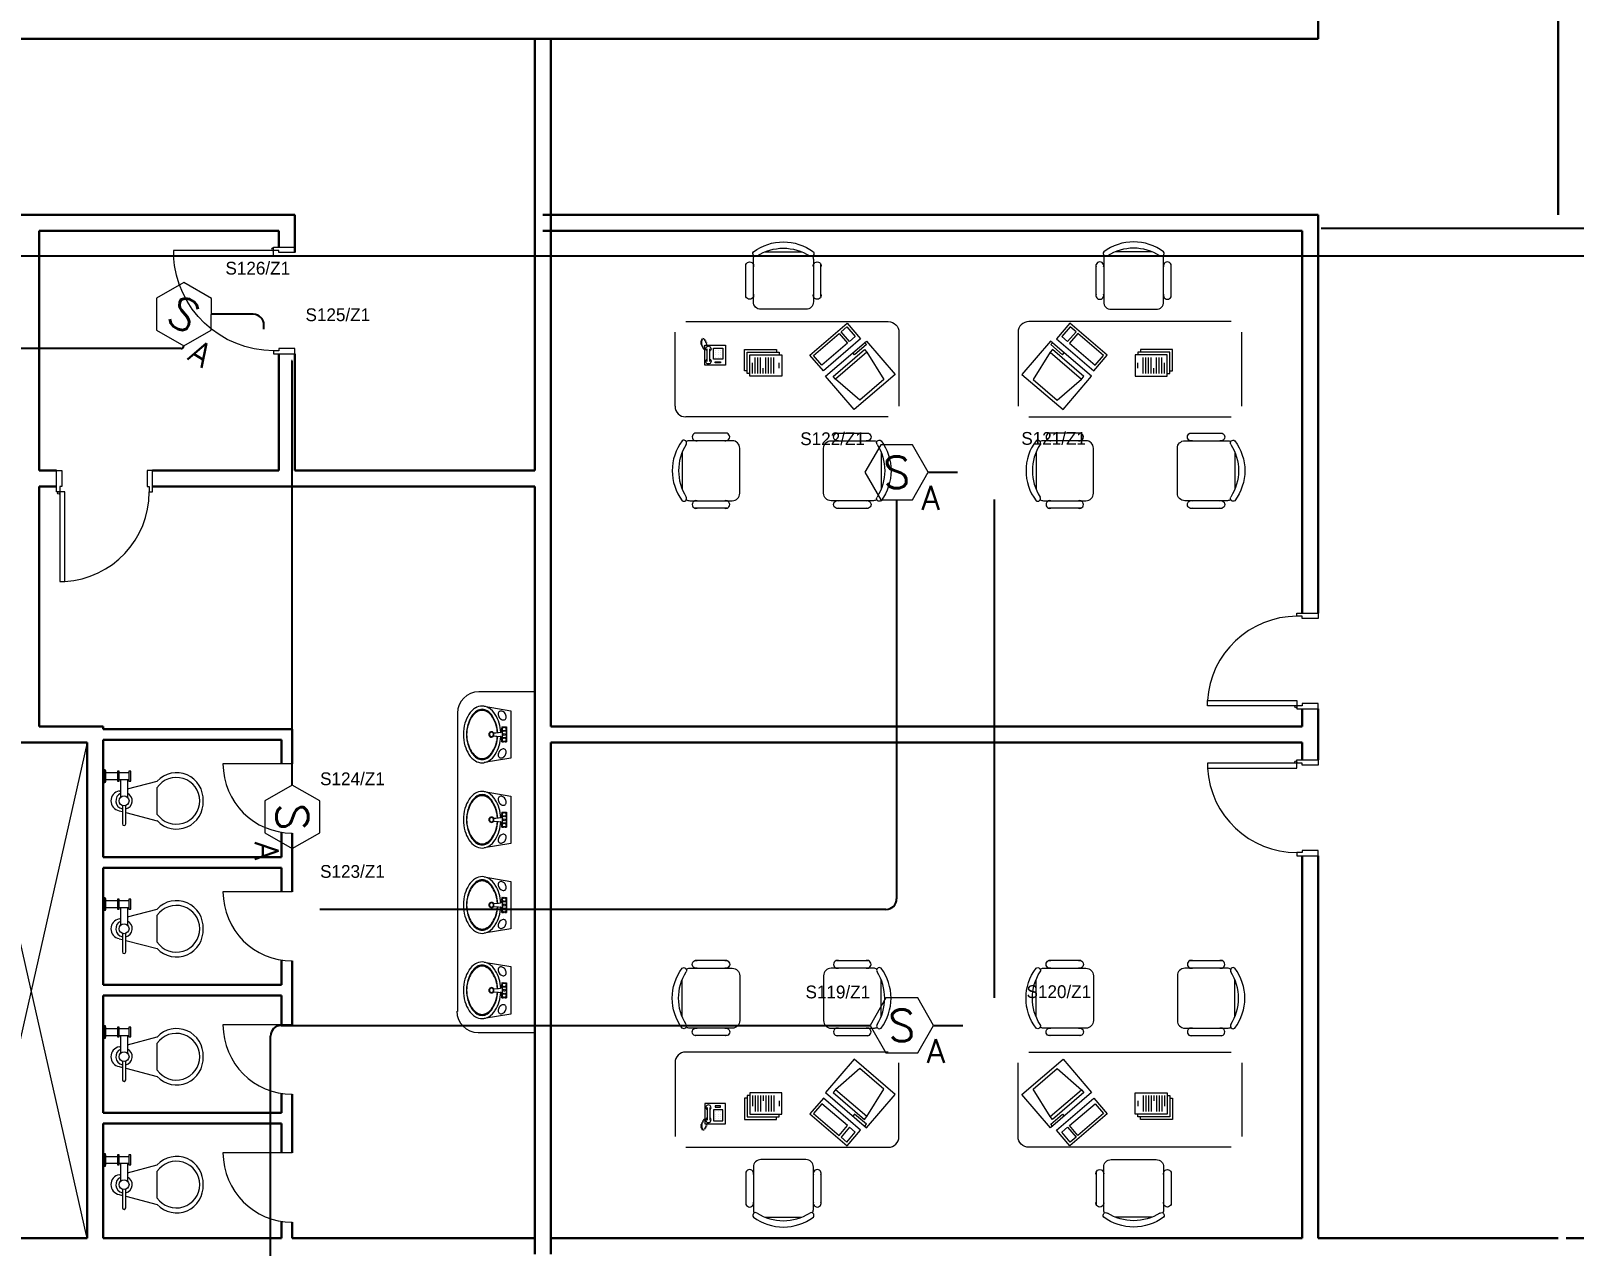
# Model space of a CAD drawing. Extents: x -59 to 582, y -1177 to 100.
# Drawn here: x 261.41 to 275.88, y -647.45 to -636.05 of the extents above; entities that cross this region are included whole.
import ezdxf
from ezdxf.enums import TextEntityAlignment as Align

# ---------------------------------------------------------------- set-up
doc = ezdxf.new("R2010")
doc.units = 0
doc.header["$LTSCALE"] = 0.15
doc.layers.get('0').update_dxf_attribs({"color": 252})
for name, color, linetype in [('0 ARCH', 252, 'Continuous'), ('0 sockets', 252, 'Continuous'), ('AUTOINCR', 7, 'Continuous'), ('bound', 252, 'Continuous'), ('FIRE_LOOP', 7, 'Continuous')]:
    doc.layers.add(name, color=color, linetype=linetype)
for name, color, linetype, lineweight in [('anal', 252, 'Continuous', 20), ('DOOR', 252, 'Continuous', 20), ('FIXT', 252, 'Continuous', 9), ('sofa', 252, 'Continuous', 9), ('T-FIRE-B', 4, 'Continuous', 0), ('T-TEXT', 2, 'Continuous', 0), ('wall', 252, 'Continuous', 30), ('WC', 252, 'Continuous', 9)]:
    doc.layers.add(name, color=color, linetype=linetype, lineweight=lineweight)
doc.styles.add('ROMAND', font='ROMAND.SHX')
doc.styles.add('ROMANS', font='ROMANS.shx', dxfattribs={"width": 0.8})

# ---------------------------------------------------------------- blocks, each defined once
blk = doc.blocks.new('WQ')
h = blk.add_hatch(color=6)
h.dxf.hatch_style = 1
h.paths.add_polyline_path([(-126.091, 5), (-126.091, -169.521), (126.091, -169.521), (126.091, 5)])
h.paths.add_polyline_path([(121.091, 0), (121.091, -164.521), (-121.091, -164.521), (-121.091, 0)], flags=16)
at = {"layer": '0 sockets', "color": 3, "style": 'ROMAND'}
blk.add_attdef('ACCESS_CONTROL', (-48.663, 7.622), '', height=7.973, dxfattribs=at)
blk = doc.blocks.new('D100')
at = {"layer": 'DOOR'}
for points in [[(0.03, 0.2), (0.03, 1.14), (0.078, 1.14), (0.078, 0.2)], [(0.03, 0.2), (0, 0.2), (0, 0), (0.05, 0), (0.05, 0.15), (0.03, 0.15)], [(0.97, 0.2), (1, 0.2), (1, 0), (0.95, 0), (0.95, 0.15), (0.97, 0.15)]]:
    blk.add_lwpolyline(points, close=True, dxfattribs=at)
blk.add_circle((0.02, 0.21), 0.01, dxfattribs=at)
blk.add_arc((0.029, 0.2), 0.941, 0.0029, 86.9663, dxfattribs=at)
blk = doc.blocks.new('RECTANG')
for p, q in [((1, 1), (0, 1)), ((0, 1), (0, 0)), ((1, 0), (1, 1)), ((0, 0), (1, 0))]:
    blk.add_line(p, q)
blk = doc.blocks.new('FNPHONE')
for p, q in [((-7.29, 6.54), (-7.29, 1.54)), ((-6.29, 6.54), (-6.29, 1.54)), ((-9.1, 0.22), (-9.7, 0.02)), ((-8.9, 0.62), (-9.5, 0.42)), ((-8.7, 1.02), (-9.3, 0.82)), ((-8.5, 1.42), (-9.1, 1.22)), ((-8.3, 1.82), (-8.9, 1.62)), ((-7.14, 0.56), (-7.5, -0.58)), ((-3.87, 4.85), (-3.87, 4.85)), ((-3.87, 3.91), (-3.87, 3.91)), ((-3.87, 2.97), (-3.87, 2.97)), ((-3.87, 2.03), (-3.87, 2.03)), ((-2.94, 4.85), (-2.94, 4.85)), ((-2.94, 3.91), (-2.94, 3.91)), ((-2.94, 2.97), (-2.94, 2.97)), ((-2.94, 2.03), (-2.94, 2.03)), ((-2, 4.85), (-2, 4.85)), ((-2, 3.91), (-2, 3.91)), ((-2, 2.97), (-2, 2.97)), ((-2, 2.03), (-2, 2.03)), ((-9.3, -0.18), (-9.9, -0.38)), ((-9.3, -0.58), (-9.9, -0.78)), ((-9.3, -0.98), (-9.9, -1.18)), ((-9.3, -1.38), (-9.9, -1.58)), ((-9.1, -1.78), (-9.7, -1.98)), ((-8.9, -2.18), (-9.5, -2.38)), ((-8.43, -2.46), (-9.03, -2.66)), ((-7.9, -1.98), (-8.5, -2.18)), ((-7.7, -1.58), (-8.3, -1.78)), ((-7.5, -1.18), (-8.1, -1.38)), ((-7.3, -0.78), (-7.9, -0.98))]:
    blk.add_line(p, q)
for centre, start, end in [((-6.79, 6.54), 298.49146, 241.50854), ((-6.79, 1.54), 118.49146, 61.50854)]:
    blk.add_arc(centre, 1.05, start, end)
for p, xscale, yscale, zscale in [((-8.21, 0), 8.20528234483245, 8.104073169521023, 8.20528234483245), ((-4.03, 6.72), 2.03125, 0.46875, 2.03125), ((-4.81, 1.25), 3.75, 4.375, 3.75)]:
    blk.add_blockref('RECTANG', p, dxfattribs=dict(xscale=xscale, yscale=yscale, zscale=zscale))
blk = doc.blocks.new('CHAIR7')
for p, q in [((5.12, 15.04), (17.88, 15.04)), ((0, 9), (0, -9)), ((20, 12), (3, 12)), ((23, -7.44), (23, 7.44)), ((3, -12), (20, -12)), ((5.12, -15), (17.88, -15))]:
    blk.add_line(p, q)
for centre, radius, start, end in [((5.56, 13.54), 1.56, 73.7398, 286.2602), ((17.44, 13.54), 1.56, 253.7398, 106.2602), ((3, 9), 3, 90, 180), ((20, 9), 3, 62.41556, 90), ((22.34, 11.12), 1.1, 53.30994, 212.02741), ((4.82, 0), 19.64, 327.57575, 32.42425), ((7, 0), 20, 323.1301, 36.8699), ((3, -9), 3, 180, 270), ((5.56, -13.5), 1.56, 73.7398, 286.2602), ((17.44, -13.5), 1.56, 253.7398, 106.2602), ((20, -9), 3, 270, 297.58444), ((22.34, -11.12), 1.1, 147.97259, 306.69006)]:
    blk.add_arc(centre, radius, start, end)
blk = doc.blocks.new('IBMAT', base_point=(61, 306))
for p, q in [((75, 307), (75, 306)), ((81, 307), (75, 307)), ((81, 306), (81, 307))]:
    blk.add_line(p, q)
at = {"xscale": 21, "yscale": 17, "zscale": 21}
blk.add_blockref('RECTANG', (61, 306), dxfattribs=at)
blk = doc.blocks.new('KEYBOARD', base_point=(60, 294))
for p, xscale, yscale, zscale in [((60, 294), 19, 8, 19), ((61, 295), 13, 5, 13), ((75, 295), 3, 5, 3)]:
    blk.add_blockref('RECTANG', p, dxfattribs=dict(xscale=xscale, yscale=yscale, zscale=zscale))
blk = doc.blocks.new('FNCOMP')
for p, q in [((-6.64, 16.23), (-8.5, 3.5)), ((6.08, 16.23), (-6.64, 16.23)), ((8, 3.5), (6.08, 16.23)), ((-8.5, 3.5), (-8.5, 2.04)), ((8, 3.5), (-8.5, 3.5)), ((-8.5, 2.04), (8, 2.04)), ((8, 2.04), (8, 3.5))]:
    blk.add_line(p, q)
at = {"xscale": 1.033846153846154, "yscale": 1.033846153846154, "zscale": 1.033846153846154}
for name, p in [('IBMAT', (-10.86, 0)), ('KEYBOARD', (-10.05, -10.5))]:
    blk.add_blockref(name, p, dxfattribs=at)
blk = doc.blocks.new('ARCH')
at = {"layer": 'anal'}
for p, q in [((84.525, 373), (84, 373)), ((83.8, 372.8), (83.8, 370)), ((83.994, 369.804), (84.525, 369.804))]:
    blk.add_line(p, q, dxfattribs=at)
for centre, start, end in [((84, 372.8), 90, 180), ((83.994, 370.004), 180, 270)]:
    blk.add_arc(centre, 0.2, start, end, dxfattribs=at)
at = {"layer": 'bound', "color": 2}
blk.add_lwpolyline([(91.902, 377.348), (94.426, 377.348), (94.426, 312.722), (-14.994, 312.722), (-14.994, 377.09), (94.639, 377.09)], dxfattribs=at)
at = {"layer": 'DOOR'}
for p, q in [((91.875, 372.839), (91.875, 372.889)), ((82.25, 372.325), (81.6, 372.325)), ((82.25, 371.125), (81.6, 371.125)), ((82.25, 369.875), (81.6, 369.875)), ((82.25, 368.675), (81.6, 368.675))]:
    blk.add_line(p, q, dxfattribs=at)
for points in [[(80.069, 374.875), (80.039, 374.875), (80.039, 375.075), (80.089, 375.075), (80.089, 374.925), (80.069, 374.925)], [(80.909, 374.875), (80.939, 374.875), (80.939, 375.075), (80.889, 375.075), (80.889, 374.925), (80.909, 374.925)], [(80.069, 374.875), (80.069, 374.035), (80.117, 374.035), (80.117, 374.875)], [(91.675, 373.709), (91.675, 373.739), (91.875, 373.739), (91.875, 373.689), (91.725, 373.689), (91.725, 373.709)], [(91.675, 372.869), (90.835, 372.869), (90.835, 372.917), (91.675, 372.917)], [(91.675, 372.331), (91.675, 372.361), (91.875, 372.361), (91.875, 372.311), (91.725, 372.311), (91.725, 372.331)], [(91.675, 372.331), (90.835, 372.331), (90.835, 372.283), (91.675, 372.283)], [(91.675, 371.491), (91.675, 371.461), (91.875, 371.461), (91.875, 371.511), (91.725, 371.511), (91.725, 371.491)]]:
    blk.add_lwpolyline(points, close=True, dxfattribs=at)
blk.add_lwpolyline([(91.875, 372.889), (91.725, 372.889), (91.725, 372.869), (91.675, 372.869), (91.675, 372.839), (91.875, 372.839)], dxfattribs=at)
for centre in [(80.059, 374.865), (91.665, 372.859), (91.665, 372.341)]:
    blk.add_circle(centre, 0.01, dxfattribs=at)
for centre, radius, start, end in [((80.064, 374.878), 0.845, 273.6111, 359.7782), ((91.678, 372.864), 0.845, 90.2218, 176.3889), ((82.25, 372.325), 0.65, 180, 270), ((91.678, 372.336), 0.845, 183.6111, 269.7782), ((82.25, 371.125), 0.65, 180, 270), ((82.25, 369.875), 0.65, 180, 270), ((82.25, 368.675), 0.65, 180, 270)]:
    blk.add_arc(centre, radius, start, end, dxfattribs=at)
at = {"layer": 'FIXT'}
for p, q in [((84.05, 372.864), (84.3, 372.822)), ((84.3, 372.822), (84.3, 372.377)), ((84.216, 372.67), (84.216, 372.639)), ((84.216, 372.67), (84.229, 372.67)), ((84.22, 372.669), (84.216, 372.67)), ((84.22, 372.669), (84.227, 372.669)), ((84.22, 372.669), (84.22, 372.663)), ((84.247, 372.67), (84.261, 372.67)), ((84.249, 372.669), (84.256, 372.669)), ((84.256, 372.669), (84.261, 372.67)), ((84.256, 372.669), (84.256, 372.663)), ((84.261, 372.67), (84.261, 372.53)), ((84.136, 372.614), (84.184, 372.618)), ((84.138, 372.613), (84.136, 372.614)), ((84.138, 372.587), (84.136, 372.586)), ((84.136, 372.586), (84.184, 372.582)), ((84.138, 372.613), (84.202, 372.62)), ((84.138, 372.587), (84.202, 372.58)), ((84.216, 372.53), (84.216, 372.561)), ((84.22, 372.531), (84.216, 372.53)), ((84.216, 372.53), (84.229, 372.53)), ((84.22, 372.637), (84.22, 372.563)), ((84.22, 372.531), (84.22, 372.537)), ((84.22, 372.531), (84.227, 372.531)), ((84.247, 372.53), (84.261, 372.53)), ((84.249, 372.531), (84.256, 372.531)), ((84.256, 372.637), (84.256, 372.563)), ((84.256, 372.531), (84.256, 372.537)), ((84.256, 372.531), (84.261, 372.53)), ((84.3, 372.377), (84.05, 372.336)), ((84.05, 372.064), (84.3, 372.022)), ((84.3, 372.022), (84.3, 371.577)), ((84.136, 371.814), (84.184, 371.818)), ((84.138, 371.813), (84.136, 371.814)), ((84.138, 371.787), (84.136, 371.786)), ((84.136, 371.786), (84.184, 371.782)), ((84.138, 371.813), (84.202, 371.82)), ((84.138, 371.787), (84.202, 371.78)), ((84.216, 371.87), (84.216, 371.839)), ((84.216, 371.87), (84.229, 371.87)), ((84.22, 371.869), (84.216, 371.87)), ((84.22, 371.869), (84.227, 371.869)), ((84.22, 371.869), (84.22, 371.863)), ((84.22, 371.837), (84.22, 371.763)), ((84.247, 371.87), (84.261, 371.87)), ((84.249, 371.869), (84.256, 371.869)), ((84.256, 371.869), (84.261, 371.87)), ((84.256, 371.869), (84.256, 371.863)), ((84.256, 371.837), (84.256, 371.763)), ((84.261, 371.87), (84.261, 371.73)), ((84.216, 371.73), (84.216, 371.761)), ((84.22, 371.731), (84.216, 371.73)), ((84.216, 371.73), (84.229, 371.73)), ((84.22, 371.731), (84.22, 371.737)), ((84.22, 371.731), (84.227, 371.731)), ((84.247, 371.73), (84.261, 371.73)), ((84.249, 371.731), (84.256, 371.731)), ((84.256, 371.731), (84.256, 371.737)), ((84.256, 371.731), (84.261, 371.73)), ((84.3, 371.577), (84.05, 371.536)), ((84.05, 371.264), (84.3, 371.222)), ((84.3, 371.222), (84.3, 370.777)), ((84.216, 371.07), (84.216, 371.039)), ((84.216, 371.07), (84.229, 371.07)), ((84.22, 371.069), (84.216, 371.07)), ((84.22, 371.069), (84.227, 371.069)), ((84.22, 371.069), (84.22, 371.063)), ((84.247, 371.07), (84.261, 371.07)), ((84.249, 371.069), (84.256, 371.069)), ((84.256, 371.069), (84.261, 371.07)), ((84.256, 371.069), (84.256, 371.063)), ((84.261, 371.07), (84.261, 370.93)), ((84.136, 371.014), (84.184, 371.018)), ((84.138, 371.013), (84.136, 371.014)), ((84.138, 370.987), (84.136, 370.986)), ((84.136, 370.986), (84.184, 370.982)), ((84.138, 371.013), (84.202, 371.02)), ((84.138, 370.987), (84.202, 370.98)), ((84.216, 370.93), (84.216, 370.961)), ((84.22, 370.931), (84.216, 370.93)), ((84.216, 370.93), (84.229, 370.93)), ((84.22, 371.037), (84.22, 370.963)), ((84.22, 370.931), (84.22, 370.937)), ((84.22, 370.931), (84.227, 370.931)), ((84.247, 370.93), (84.261, 370.93)), ((84.249, 370.931), (84.256, 370.931)), ((84.256, 371.037), (84.256, 370.963)), ((84.256, 370.931), (84.256, 370.937)), ((84.256, 370.931), (84.261, 370.93)), ((84.3, 370.777), (84.05, 370.736)), ((84.05, 370.464), (84.3, 370.422)), ((84.3, 370.422), (84.3, 369.977)), ((84.136, 370.214), (84.184, 370.218)), ((84.138, 370.213), (84.136, 370.214)), ((84.138, 370.187), (84.136, 370.186)), ((84.136, 370.186), (84.184, 370.182)), ((84.138, 370.213), (84.202, 370.22)), ((84.138, 370.187), (84.202, 370.18)), ((84.216, 370.27), (84.216, 370.239)), ((84.216, 370.27), (84.229, 370.27)), ((84.22, 370.269), (84.216, 370.27)), ((84.22, 370.269), (84.227, 370.269)), ((84.22, 370.269), (84.22, 370.263)), ((84.22, 370.237), (84.22, 370.163)), ((84.247, 370.27), (84.261, 370.27)), ((84.249, 370.269), (84.256, 370.269)), ((84.256, 370.269), (84.261, 370.27)), ((84.256, 370.269), (84.256, 370.263)), ((84.256, 370.237), (84.256, 370.163)), ((84.261, 370.27), (84.261, 370.13)), ((84.216, 370.13), (84.216, 370.161)), ((84.22, 370.131), (84.216, 370.13)), ((84.216, 370.13), (84.229, 370.13)), ((84.22, 370.131), (84.22, 370.137)), ((84.22, 370.131), (84.227, 370.131)), ((84.247, 370.13), (84.261, 370.13)), ((84.249, 370.131), (84.256, 370.131)), ((84.256, 370.131), (84.256, 370.137)), ((84.256, 370.131), (84.261, 370.13)), ((84.3, 369.977), (84.05, 369.936))]:
    blk.add_line(p, q, dxfattribs=at)
for centre, radius in [((84.238, 372.65), 0.022), ((84.238, 372.65), 0.0173), ((84.238, 372.55), 0.022), ((84.238, 372.55), 0.0173), ((84.238, 372.6), 0.0095), ((84.238, 371.85), 0.022), ((84.238, 371.85), 0.0173), ((84.238, 371.8), 0.0095), ((84.238, 371.75), 0.022), ((84.238, 371.75), 0.0173), ((84.238, 371.05), 0.022), ((84.238, 371.05), 0.0173), ((84.238, 370.95), 0.022), ((84.238, 370.95), 0.0173), ((84.238, 371), 0.0095), ((84.238, 370.25), 0.022), ((84.238, 370.25), 0.0173), ((84.238, 370.2), 0.0095), ((84.238, 370.15), 0.022), ((84.238, 370.15), 0.0173)]:
    blk.add_circle(centre, radius, dxfattribs=at)
for centre, radius, start, end in [((84.075, 372.677), 0.202, 122.0725, 146.5346), ((84.075, 372.677), 0.172, 122.0725, 146.5346), ((84.075, 372.667), 0.172, 122.0725, 146.5346), ((84.031, 372.747), 0.119, 90, 122.0725), ((84.031, 372.747), 0.0886, 90, 122.0725), ((84.031, 372.737), 0.0886, 90, 122.0725), ((84.031, 372.747), 0.119, 57.9275, 90), ((84.031, 372.747), 0.0886, 57.9275, 90), ((84.031, 372.737), 0.0886, 57.9275, 90), ((83.986, 372.677), 0.172, 33.4654, 57.9275), ((83.986, 372.667), 0.172, 33.4654, 57.9275), ((83.986, 372.677), 0.202, 33.4654, 57.9275), ((84.217, 372.791), 0.036, 154.0705, 178.3103), ((84.229, 372.791), 0.0477, 178.3103, 197.8482), ((84.206, 372.796), 0.0237, 125, 154.0705), ((84.206, 372.796), 0.0237, 95.9295, 125), ((84.208, 372.784), 0.036, 71.6897, 95.9295), ((84.204, 372.773), 0.0477, 52.1518, 71.6897), ((84.194, 372.761), 0.0632, 35, 52.1518), ((84.194, 372.761), 0.0632, 17.8482, 35), ((84.255, 372.6), 0.4, 164.6876, 180), ((84.145, 372.63), 0.285, 146.5346, 164.6876), ((84.255, 372.6), 0.37, 164.6876, 180), ((84.255, 372.59), 0.37, 164.6876, 178.4524), ((84.145, 372.63), 0.255, 146.5346, 164.6876), ((84.145, 372.62), 0.255, 146.5346, 164.6876), ((83.916, 372.63), 0.255, 15.3124, 33.4654), ((83.916, 372.62), 0.255, 15.3124, 33.4654), ((83.916, 372.63), 0.285, 15.3124, 33.4654), ((83.806, 372.6), 0.37, 2.6867, 15.3124), ((83.806, 372.59), 0.37, 4.229, 15.3124), ((84.244, 372.796), 0.0632, 197.8482, 215), ((84.244, 372.796), 0.0632, 215, 232.1518), ((83.806, 372.6), 0.4, 3.1171, 15.3124), ((84.234, 372.783), 0.0477, 232.1518, 251.6897), ((84.209, 372.65), 0.0115, 315.8561, 44.1439), ((84.231, 372.772), 0.036, 251.6897, 275.9295), ((84.238, 372.679), 0.0115, 225.8561, 314.1439), ((84.232, 372.76), 0.0237, 275.9295, 305), ((84.232, 372.76), 0.0237, 305, 334.0705), ((84.221, 372.765), 0.036, 334.0705, 358.3103), ((84.209, 372.766), 0.0477, 358.3103, 17.8482), ((84.267, 372.65), 0.0115, 135.8561, 224.1439), ((84.255, 372.6), 0.4, 180, 195.3124), ((84.255, 372.6), 0.37, 180, 195.3124), ((84.255, 372.61), 0.37, 181.5476, 195.3124), ((84.145, 372.58), 0.255, 195.3124, 213.4654), ((84.145, 372.57), 0.255, 195.3124, 213.4654), ((84.119, 372.6), 0.025, 31.8827, 328.1173), ((84.119, 372.6), 0.02, 90, 270), ((84.119, 372.6), 0.02, 31.4993, 90), ((84.119, 372.6), 0.02, 270, 328.5007), ((83.916, 372.58), 0.255, 326.5346, 344.6876), ((83.916, 372.57), 0.255, 326.5346, 344.6876), ((84.235, 372.6), 0.099, 171.872, 188.128), ((84.235, 372.6), 0.0978, 172.2121, 187.7879), ((83.806, 372.6), 0.37, 344.6876, 357.3133), ((83.806, 372.61), 0.37, 344.6876, 355.771), ((83.806, 372.6), 0.4, 344.6876, 356.8829), ((84.196, 372.639), 0.02, 285.0613, 0), ((84.196, 372.561), 0.02, 0, 74.9387), ((84.2, 372.64), 0.02, 275.9777, 353.3473), ((84.2, 372.56), 0.02, 6.6527, 84.0223), ((84.209, 372.55), 0.0115, 315.8561, 44.1439), ((84.238, 372.621), 0.0115, 45.8561, 134.1439), ((84.238, 372.579), 0.0115, 225.8561, 314.1439), ((84.238, 372.521), 0.0115, 45.8561, 134.1439), ((84.267, 372.55), 0.0115, 135.8561, 224.1439), ((84.145, 372.57), 0.285, 195.3124, 213.4654), ((84.075, 372.523), 0.202, 213.4654, 237.9275), ((84.075, 372.533), 0.172, 213.4654, 237.9275), ((84.075, 372.523), 0.172, 213.4654, 237.9275), ((84.031, 372.463), 0.0886, 237.9275, 270), ((84.031, 372.453), 0.0886, 237.9275, 270), ((84.031, 372.463), 0.0886, 270, 302.0725), ((84.031, 372.453), 0.0886, 270, 302.0725), ((83.986, 372.533), 0.172, 302.0725, 326.5346), ((83.986, 372.523), 0.172, 302.0725, 326.5346), ((83.986, 372.523), 0.202, 302.0725, 326.5346), ((83.916, 372.57), 0.285, 326.5346, 344.6876), ((84.229, 372.409), 0.0477, 162.1518, 181.6897), ((84.217, 372.409), 0.036, 181.6897, 205.9295), ((84.244, 372.404), 0.0632, 145, 162.1518), ((84.206, 372.404), 0.0237, 205.9295, 235), ((84.244, 372.404), 0.0632, 127.8482, 145), ((84.206, 372.404), 0.0237, 235, 264.0705), ((84.208, 372.416), 0.036, 264.0705, 288.3103), ((84.234, 372.417), 0.0477, 108.3103, 127.8482), ((84.231, 372.428), 0.036, 84.0705, 108.3103), ((84.204, 372.427), 0.0477, 288.3103, 307.8482), ((84.194, 372.439), 0.0632, 307.8482, 325), ((84.232, 372.44), 0.0237, 55, 84.0705), ((84.232, 372.44), 0.0237, 25.9295, 55), ((84.194, 372.439), 0.0632, 325, 342.1518), ((84.221, 372.435), 0.036, 1.6897, 25.9295), ((84.209, 372.434), 0.0477, 342.1518, 1.6897), ((84.031, 372.453), 0.119, 237.9275, 270), ((84.031, 372.453), 0.119, 270, 302.0725), ((84.145, 371.83), 0.285, 146.5346, 164.6876), ((84.145, 371.83), 0.255, 146.5346, 164.6876), ((84.145, 371.82), 0.255, 146.5346, 164.6876), ((84.075, 371.877), 0.202, 122.0725, 146.5346), ((84.075, 371.877), 0.172, 122.0725, 146.5346), ((84.075, 371.867), 0.172, 122.0725, 146.5346), ((84.031, 371.947), 0.119, 90, 122.0725), ((84.031, 371.947), 0.0886, 90, 122.0725), ((84.031, 371.937), 0.0886, 90, 122.0725), ((84.031, 371.947), 0.119, 57.9275, 90), ((84.031, 371.947), 0.0886, 57.9275, 90), ((84.031, 371.937), 0.0886, 57.9275, 90), ((83.986, 371.877), 0.172, 33.4654, 57.9275), ((83.986, 371.867), 0.172, 33.4654, 57.9275), ((83.986, 371.877), 0.202, 33.4654, 57.9275), ((83.916, 371.83), 0.255, 15.3124, 33.4654), ((83.916, 371.82), 0.255, 15.3124, 33.4654), ((83.916, 371.83), 0.285, 15.3124, 33.4654), ((84.217, 371.991), 0.036, 154.0705, 178.3103), ((84.229, 371.991), 0.0477, 178.3103, 197.8482), ((84.244, 371.996), 0.0632, 197.8482, 215), ((84.206, 371.996), 0.0237, 125, 154.0705), ((84.244, 371.996), 0.0632, 215, 232.1518), ((84.206, 371.996), 0.0237, 95.9295, 125), ((84.208, 371.984), 0.036, 71.6897, 95.9295), ((84.234, 371.983), 0.0477, 232.1518, 251.6897), ((84.204, 371.973), 0.0477, 52.1518, 71.6897), ((84.231, 371.972), 0.036, 251.6897, 275.9295), ((84.194, 371.961), 0.0632, 35, 52.1518), ((84.232, 371.96), 0.0237, 275.9295, 305), ((84.194, 371.961), 0.0632, 17.8482, 35), ((84.232, 371.96), 0.0237, 305, 334.0705), ((84.221, 371.965), 0.036, 334.0705, 358.3103), ((84.209, 371.966), 0.0477, 358.3103, 17.8482), ((84.255, 371.8), 0.4, 164.6876, 180), ((84.255, 371.8), 0.4, 180, 195.3124), ((84.255, 371.8), 0.37, 164.6876, 180), ((84.255, 371.79), 0.37, 164.6876, 178.4524), ((84.255, 371.8), 0.37, 180, 195.3124), ((84.255, 371.81), 0.37, 181.5476, 195.3124), ((84.119, 371.8), 0.025, 31.8827, 328.1173), ((84.119, 371.8), 0.02, 90, 270), ((84.119, 371.8), 0.02, 31.4993, 90), ((84.119, 371.8), 0.02, 270, 328.5007), ((84.235, 371.8), 0.099, 171.872, 188.128), ((84.235, 371.8), 0.0978, 172.2121, 187.7879), ((83.806, 371.8), 0.37, 2.6867, 15.3124), ((83.806, 371.79), 0.37, 4.229, 15.3124), ((83.806, 371.8), 0.37, 344.6876, 357.3133), ((83.806, 371.81), 0.37, 344.6876, 355.771), ((83.806, 371.8), 0.4, 3.1171, 15.3124), ((83.806, 371.8), 0.4, 344.6876, 356.8829), ((84.196, 371.839), 0.02, 285.0613, 0), ((84.196, 371.761), 0.02, 0, 74.9387), ((84.2, 371.84), 0.02, 275.9777, 353.3473), ((84.2, 371.76), 0.02, 6.6527, 84.0223), ((84.209, 371.85), 0.0115, 315.8561, 44.1439), ((84.238, 371.879), 0.0115, 225.8561, 314.1439), ((84.238, 371.821), 0.0115, 45.8561, 134.1439), ((84.267, 371.85), 0.0115, 135.8561, 224.1439), ((84.145, 371.77), 0.285, 195.3124, 213.4654), ((84.145, 371.78), 0.255, 195.3124, 213.4654), ((84.145, 371.77), 0.255, 195.3124, 213.4654), ((84.075, 371.733), 0.172, 213.4654, 237.9275), ((83.986, 371.733), 0.172, 302.0725, 326.5346), ((83.916, 371.78), 0.255, 326.5346, 344.6876), ((83.916, 371.77), 0.255, 326.5346, 344.6876), ((83.916, 371.77), 0.285, 326.5346, 344.6876), ((84.244, 371.604), 0.0632, 145, 162.1518), ((84.244, 371.604), 0.0632, 127.8482, 145), ((84.234, 371.617), 0.0477, 108.3103, 127.8482), ((84.209, 371.75), 0.0115, 315.8561, 44.1439), ((84.231, 371.628), 0.036, 84.0705, 108.3103), ((84.238, 371.779), 0.0115, 225.8561, 314.1439), ((84.238, 371.721), 0.0115, 45.8561, 134.1439), ((84.232, 371.64), 0.0237, 55, 84.0705), ((84.232, 371.64), 0.0237, 25.9295, 55), ((84.221, 371.635), 0.036, 1.6897, 25.9295), ((84.267, 371.75), 0.0115, 135.8561, 224.1439), ((84.209, 371.634), 0.0477, 342.1518, 1.6897), ((84.075, 371.723), 0.202, 213.4654, 237.9275), ((84.075, 371.723), 0.172, 213.4654, 237.9275), ((84.031, 371.653), 0.119, 237.9275, 270), ((84.031, 371.663), 0.0886, 237.9275, 270), ((84.031, 371.653), 0.0886, 237.9275, 270), ((84.031, 371.663), 0.0886, 270, 302.0725), ((84.031, 371.653), 0.0886, 270, 302.0725), ((84.031, 371.653), 0.119, 270, 302.0725), ((83.986, 371.723), 0.172, 302.0725, 326.5346), ((83.986, 371.723), 0.202, 302.0725, 326.5346), ((84.229, 371.609), 0.0477, 162.1518, 181.6897), ((84.217, 371.609), 0.036, 181.6897, 205.9295), ((84.206, 371.604), 0.0237, 205.9295, 235), ((84.206, 371.604), 0.0237, 235, 264.0705), ((84.208, 371.616), 0.036, 264.0705, 288.3103), ((84.204, 371.627), 0.0477, 288.3103, 307.8482), ((84.194, 371.639), 0.0632, 307.8482, 325), ((84.194, 371.639), 0.0632, 325, 342.1518), ((84.075, 371.077), 0.202, 122.0725, 146.5346), ((84.075, 371.077), 0.172, 122.0725, 146.5346), ((84.075, 371.067), 0.172, 122.0725, 146.5346), ((84.031, 371.147), 0.119, 90, 122.0725), ((84.031, 371.147), 0.0886, 90, 122.0725), ((84.031, 371.137), 0.0886, 90, 122.0725), ((84.031, 371.147), 0.119, 57.9275, 90), ((84.031, 371.147), 0.0886, 57.9275, 90), ((84.031, 371.137), 0.0886, 57.9275, 90), ((83.986, 371.077), 0.172, 33.4654, 57.9275), ((83.986, 371.067), 0.172, 33.4654, 57.9275), ((83.986, 371.077), 0.202, 33.4654, 57.9275), ((84.217, 371.191), 0.036, 154.0705, 178.3103), ((84.206, 371.196), 0.0237, 125, 154.0705), ((84.206, 371.196), 0.0237, 95.9295, 125), ((84.208, 371.184), 0.036, 71.6897, 95.9295), ((84.204, 371.173), 0.0477, 52.1518, 71.6897), ((84.194, 371.161), 0.0632, 35, 52.1518), ((84.255, 371), 0.4, 164.6876, 180), ((84.145, 371.03), 0.285, 146.5346, 164.6876), ((84.255, 371), 0.37, 164.6876, 180), ((84.255, 370.99), 0.37, 164.6876, 178.4524), ((84.145, 371.03), 0.255, 146.5346, 164.6876), ((84.145, 371.02), 0.255, 146.5346, 164.6876), ((83.916, 371.03), 0.255, 15.3124, 33.4654), ((83.916, 371.02), 0.255, 15.3124, 33.4654), ((83.916, 371.03), 0.285, 15.3124, 33.4654), ((83.806, 371), 0.37, 2.6867, 15.3124), ((83.806, 370.99), 0.37, 4.229, 15.3124), ((84.229, 371.191), 0.0477, 178.3103, 197.8482), ((84.244, 371.196), 0.0632, 197.8482, 215), ((84.244, 371.196), 0.0632, 215, 232.1518), ((83.806, 371), 0.4, 3.1171, 15.3124), ((84.234, 371.183), 0.0477, 232.1518, 251.6897), ((84.209, 371.05), 0.0115, 315.8561, 44.1439), ((84.231, 371.172), 0.036, 251.6897, 275.9295), ((84.238, 371.079), 0.0115, 225.8561, 314.1439), ((84.232, 371.16), 0.0237, 275.9295, 305), ((84.194, 371.161), 0.0632, 17.8482, 35), ((84.232, 371.16), 0.0237, 305, 334.0705), ((84.221, 371.165), 0.036, 334.0705, 358.3103), ((84.209, 371.166), 0.0477, 358.3103, 17.8482), ((84.267, 371.05), 0.0115, 135.8561, 224.1439), ((84.255, 371), 0.4, 180, 195.3124), ((84.255, 371), 0.37, 180, 195.3124), ((84.255, 371.01), 0.37, 181.5476, 195.3124), ((84.145, 370.98), 0.255, 195.3124, 213.4654), ((84.119, 371), 0.025, 31.8827, 328.1173), ((84.119, 371), 0.02, 90, 270), ((84.119, 371), 0.02, 31.4993, 90), ((84.119, 371), 0.02, 270, 328.5007), ((83.916, 370.98), 0.255, 326.5346, 344.6876), ((84.235, 371), 0.099, 171.872, 188.128), ((84.235, 371), 0.0978, 172.2121, 187.7879), ((83.806, 371), 0.37, 344.6876, 357.3133), ((83.806, 371.01), 0.37, 344.6876, 355.771), ((83.806, 371), 0.4, 344.6876, 356.8829), ((84.196, 371.039), 0.02, 285.0613, 0), ((84.196, 370.961), 0.02, 0, 74.9387), ((84.2, 371.04), 0.02, 275.9777, 353.3473), ((84.2, 370.96), 0.02, 6.6527, 84.0223), ((84.209, 370.95), 0.0115, 315.8561, 44.1439), ((84.238, 371.021), 0.0115, 45.8561, 134.1439), ((84.238, 370.979), 0.0115, 225.8561, 314.1439), ((84.238, 370.921), 0.0115, 45.8561, 134.1439), ((84.267, 370.95), 0.0115, 135.8561, 224.1439), ((84.145, 370.97), 0.285, 195.3124, 213.4654), ((84.145, 370.97), 0.255, 195.3124, 213.4654), ((84.075, 370.923), 0.202, 213.4654, 237.9275), ((84.075, 370.933), 0.172, 213.4654, 237.9275), ((84.075, 370.923), 0.172, 213.4654, 237.9275), ((84.031, 370.863), 0.0886, 237.9275, 270), ((84.031, 370.853), 0.0886, 237.9275, 270), ((84.031, 370.863), 0.0886, 270, 302.0725), ((84.031, 370.853), 0.0886, 270, 302.0725), ((83.986, 370.933), 0.172, 302.0725, 326.5346), ((83.986, 370.923), 0.172, 302.0725, 326.5346), ((83.986, 370.923), 0.202, 302.0725, 326.5346), ((83.916, 370.97), 0.255, 326.5346, 344.6876), ((83.916, 370.97), 0.285, 326.5346, 344.6876), ((84.229, 370.809), 0.0477, 162.1518, 181.6897), ((84.217, 370.809), 0.036, 181.6897, 205.9295), ((84.244, 370.804), 0.0632, 145, 162.1518), ((84.206, 370.804), 0.0237, 205.9295, 235), ((84.244, 370.804), 0.0632, 127.8482, 145), ((84.206, 370.804), 0.0237, 235, 264.0705), ((84.208, 370.816), 0.036, 264.0705, 288.3103), ((84.234, 370.817), 0.0477, 108.3103, 127.8482), ((84.231, 370.828), 0.036, 84.0705, 108.3103), ((84.204, 370.827), 0.0477, 288.3103, 307.8482), ((84.194, 370.839), 0.0632, 307.8482, 325), ((84.232, 370.84), 0.0237, 55, 84.0705), ((84.232, 370.84), 0.0237, 25.9295, 55), ((84.194, 370.839), 0.0632, 325, 342.1518), ((84.221, 370.835), 0.036, 1.6897, 25.9295), ((84.209, 370.834), 0.0477, 342.1518, 1.6897), ((84.031, 370.853), 0.119, 237.9275, 270), ((84.031, 370.853), 0.119, 270, 302.0725), ((84.145, 370.23), 0.285, 146.5346, 164.6876), ((84.145, 370.23), 0.255, 146.5346, 164.6876), ((84.145, 370.22), 0.255, 146.5346, 164.6876), ((84.075, 370.277), 0.202, 122.0725, 146.5346), ((84.075, 370.277), 0.172, 122.0725, 146.5346), ((84.075, 370.267), 0.172, 122.0725, 146.5346), ((84.031, 370.347), 0.119, 90, 122.0725), ((84.031, 370.347), 0.0886, 90, 122.0725), ((84.031, 370.337), 0.0886, 90, 122.0725), ((84.031, 370.347), 0.119, 57.9275, 90), ((84.031, 370.347), 0.0886, 57.9275, 90), ((84.031, 370.337), 0.0886, 57.9275, 90), ((83.986, 370.277), 0.172, 33.4654, 57.9275), ((83.986, 370.267), 0.172, 33.4654, 57.9275), ((83.986, 370.277), 0.202, 33.4654, 57.9275), ((83.916, 370.23), 0.255, 15.3124, 33.4654), ((83.916, 370.22), 0.255, 15.3124, 33.4654), ((83.916, 370.23), 0.285, 15.3124, 33.4654), ((84.217, 370.391), 0.036, 154.0705, 178.3103), ((84.229, 370.391), 0.0477, 178.3103, 197.8482), ((84.244, 370.396), 0.0632, 197.8482, 215), ((84.206, 370.396), 0.0237, 125, 154.0705), ((84.244, 370.396), 0.0632, 215, 232.1518), ((84.206, 370.396), 0.0237, 95.9295, 125), ((84.208, 370.384), 0.036, 71.6897, 95.9295), ((84.234, 370.383), 0.0477, 232.1518, 251.6897), ((84.204, 370.373), 0.0477, 52.1518, 71.6897), ((84.231, 370.372), 0.036, 251.6897, 275.9295), ((84.194, 370.361), 0.0632, 35, 52.1518), ((84.232, 370.36), 0.0237, 275.9295, 305), ((84.194, 370.361), 0.0632, 17.8482, 35), ((84.232, 370.36), 0.0237, 305, 334.0705), ((84.221, 370.365), 0.036, 334.0705, 358.3103), ((84.209, 370.366), 0.0477, 358.3103, 17.8482), ((84.255, 370.2), 0.4, 164.6876, 180), ((84.255, 370.2), 0.4, 180, 195.3124), ((84.255, 370.2), 0.37, 164.6876, 180), ((84.255, 370.19), 0.37, 164.6876, 178.4524), ((84.255, 370.2), 0.37, 180, 195.3124), ((84.255, 370.21), 0.37, 181.5476, 195.3124), ((84.119, 370.2), 0.025, 31.8827, 328.1173), ((84.119, 370.2), 0.02, 90, 270), ((84.119, 370.2), 0.02, 31.4993, 90), ((84.119, 370.2), 0.02, 270, 328.5007), ((84.235, 370.2), 0.099, 171.872, 188.128), ((84.235, 370.2), 0.0978, 172.2121, 187.7879), ((83.806, 370.2), 0.37, 2.6867, 15.3124), ((83.806, 370.19), 0.37, 4.229, 15.3124), ((83.806, 370.2), 0.4, 3.1171, 15.3124), ((84.196, 370.239), 0.02, 285.0613, 0), ((84.2, 370.24), 0.02, 275.9777, 353.3473), ((84.209, 370.25), 0.0115, 315.8561, 44.1439), ((84.238, 370.279), 0.0115, 225.8561, 314.1439), ((84.238, 370.221), 0.0115, 45.8561, 134.1439), ((84.267, 370.25), 0.0115, 135.8561, 224.1439), ((84.145, 370.17), 0.285, 195.3124, 213.4654), ((84.145, 370.18), 0.255, 195.3124, 213.4654), ((84.145, 370.17), 0.255, 195.3124, 213.4654), ((83.916, 370.18), 0.255, 326.5346, 344.6876), ((83.916, 370.17), 0.255, 326.5346, 344.6876), ((83.916, 370.17), 0.285, 326.5346, 344.6876), ((83.806, 370.2), 0.37, 344.6876, 357.3133), ((83.806, 370.21), 0.37, 344.6876, 355.771), ((84.244, 370.004), 0.0632, 145, 162.1518), ((83.806, 370.2), 0.4, 344.6876, 356.8829), ((84.244, 370.004), 0.0632, 127.8482, 145), ((84.196, 370.161), 0.02, 0, 74.9387), ((84.2, 370.16), 0.02, 6.6527, 84.0223), ((84.234, 370.017), 0.0477, 108.3103, 127.8482), ((84.209, 370.15), 0.0115, 315.8561, 44.1439), ((84.231, 370.028), 0.036, 84.0705, 108.3103), ((84.238, 370.179), 0.0115, 225.8561, 314.1439), ((84.238, 370.121), 0.0115, 45.8561, 134.1439), ((84.232, 370.04), 0.0237, 55, 84.0705), ((84.232, 370.04), 0.0237, 25.9295, 55), ((84.221, 370.035), 0.036, 1.6897, 25.9295), ((84.267, 370.15), 0.0115, 135.8561, 224.1439), ((84.075, 370.123), 0.202, 213.4654, 237.9275), ((84.075, 370.133), 0.172, 213.4654, 237.9275), ((84.075, 370.123), 0.172, 213.4654, 237.9275), ((84.031, 370.053), 0.119, 237.9275, 270), ((84.031, 370.063), 0.0886, 237.9275, 270), ((84.031, 370.053), 0.0886, 237.9275, 270), ((84.031, 370.063), 0.0886, 270, 302.0725), ((84.031, 370.053), 0.0886, 270, 302.0725), ((84.031, 370.053), 0.119, 270, 302.0725), ((83.986, 370.133), 0.172, 302.0725, 326.5346), ((83.986, 370.123), 0.172, 302.0725, 326.5346), ((83.986, 370.123), 0.202, 302.0725, 326.5346), ((84.229, 370.009), 0.0477, 162.1518, 181.6897), ((84.217, 370.009), 0.036, 181.6897, 205.9295), ((84.206, 370.004), 0.0237, 205.9295, 235), ((84.206, 370.004), 0.0237, 235, 264.0705), ((84.208, 370.016), 0.036, 264.0705, 288.3103), ((84.204, 370.027), 0.0477, 288.3103, 307.8482), ((84.194, 370.039), 0.0632, 307.8482, 325), ((84.194, 370.039), 0.0632, 325, 342.1518), ((84.209, 370.034), 0.0477, 342.1518, 1.6897)]:
    blk.add_arc(centre, radius, start, end, dxfattribs=at)
at = {"layer": 'sofa'}
for p, q in [((85.841, 375.679), (85.841, 376.373)), ((91.159, 375.679), (91.159, 376.373)), ((87.841, 375.579), (85.941, 375.579)), ((89.159, 375.579), (91.059, 375.579)), ((80.319, 367.9), (79.275, 372.525)), ((80.325, 372.525), (79.281, 367.9)), ((87.841, 369.621), (85.941, 369.621)), ((89.159, 369.621), (91.059, 369.621)), ((85.841, 369.521), (85.841, 368.827)), ((91.159, 369.521), (91.159, 368.827))]:
    blk.add_line(p, q, dxfattribs=at)
for points in [[(85.941, 376.473), (87.841, 376.473, -0.414214), (87.941, 376.373), (87.941, 375.679)], [(91.059, 376.473), (89.159, 376.473, 0.414214), (89.059, 376.373), (89.059, 375.679)], [(85.941, 368.727), (87.841, 368.727, 0.414214), (87.941, 368.827), (87.941, 369.521)], [(91.059, 368.727), (89.159, 368.727, -0.414214), (89.059, 368.827), (89.059, 369.521)]]:
    blk.add_lwpolyline(points, format="xyb", dxfattribs=at)
for points in [[(86.517, 376.011), (86.492, 376.011), (86.492, 376.211), (86.792, 376.211), (86.792, 376.186)], [(86.542, 375.986), (86.517, 375.986), (86.517, 376.186), (86.817, 376.186), (86.817, 376.161)], [(86.842, 375.961), (86.542, 375.961), (86.542, 376.161), (86.842, 376.161), (86.842, 375.961)], [(86.592, 375.986), (86.592, 376.136)], [(86.617, 375.986), (86.617, 376.136)], [(86.642, 375.986), (86.642, 376.136)], [(86.692, 375.986), (86.692, 376.136)], [(86.717, 375.986), (86.717, 376.136)], [(86.742, 375.986), (86.742, 376.136)], [(86.767, 375.986), (86.767, 376.136)], [(90.158, 375.961), (90.458, 375.961), (90.458, 376.161), (90.158, 376.161), (90.158, 375.961)], [(90.458, 375.986), (90.483, 375.986), (90.483, 376.186), (90.183, 376.186), (90.183, 376.161)], [(90.483, 376.011), (90.508, 376.011), (90.508, 376.211), (90.208, 376.211), (90.208, 376.186)], [(90.233, 375.986), (90.233, 376.136)], [(90.258, 375.986), (90.258, 376.136)], [(90.283, 375.986), (90.283, 376.136)], [(90.308, 375.986), (90.308, 376.136)], [(90.358, 375.986), (90.358, 376.136)], [(90.383, 375.986), (90.383, 376.136)], [(90.408, 375.986), (90.408, 376.136)], [(86.567, 375.986), (86.567, 376.086)], [(86.667, 375.986), (86.667, 376.036)], [(86.817, 376.036), (86.817, 376.086)], [(90.183, 376.036), (90.183, 376.086)], [(90.333, 375.986), (90.333, 376.036)], [(90.433, 375.986), (90.433, 376.086)], [(86.517, 369.189), (86.492, 369.189), (86.492, 368.989), (86.792, 368.989), (86.792, 369.014)], [(86.542, 369.214), (86.517, 369.214), (86.517, 369.014), (86.817, 369.014), (86.817, 369.039)], [(86.842, 369.239), (86.542, 369.239), (86.542, 369.039), (86.842, 369.039), (86.842, 369.239)], [(86.567, 369.214), (86.567, 369.114)], [(86.592, 369.214), (86.592, 369.064)], [(86.617, 369.214), (86.617, 369.064)], [(86.642, 369.214), (86.642, 369.064)], [(86.667, 369.214), (86.667, 369.164)], [(86.692, 369.214), (86.692, 369.064)], [(86.717, 369.214), (86.717, 369.064)], [(86.742, 369.214), (86.742, 369.064)], [(86.767, 369.214), (86.767, 369.064)], [(90.158, 369.239), (90.458, 369.239), (90.458, 369.039), (90.158, 369.039), (90.158, 369.239)], [(90.458, 369.214), (90.483, 369.214), (90.483, 369.014), (90.183, 369.014), (90.183, 369.039)], [(90.483, 369.189), (90.508, 369.189), (90.508, 368.989), (90.208, 368.989), (90.208, 369.014)], [(90.233, 369.214), (90.233, 369.064)], [(90.258, 369.214), (90.258, 369.064)], [(90.283, 369.214), (90.283, 369.064)], [(90.308, 369.214), (90.308, 369.064)], [(90.333, 369.214), (90.333, 369.164)], [(90.358, 369.214), (90.358, 369.064)], [(90.383, 369.214), (90.383, 369.064)], [(90.408, 369.214), (90.408, 369.064)], [(90.433, 369.214), (90.433, 369.114)], [(86.817, 369.164), (86.817, 369.114)], [(90.183, 369.164), (90.183, 369.114)]]:
    blk.add_lwpolyline(points, dxfattribs=at)
for centre, start, end in [((85.941, 375.679), 180, 270), ((85.941, 369.521), 90, 180)]:
    blk.add_arc(centre, 0.1, start, end, dxfattribs=at)
at = {"layer": 'wall'}
for p, q in [((94.125, 386.85), (94.125, 377.475)), ((91.875, 379.726), (91.875, 379.125)), ((74.925, 379.125), (91.875, 379.125)), ((84.525, 375.075), (84.525, 379.125)), ((84.675, 372.675), (84.675, 379.125)), ((82.275, 377.475), (77.325, 377.475)), ((82.275, 377.475), (82.275, 377.12)), ((84.6, 377.475), (91.875, 377.475)), ((91.875, 377.475), (91.875, 373.739)), ((79.875, 377.325), (79.875, 375.075)), ((82.125, 377.325), (79.875, 377.325)), ((82.125, 377.325), (82.125, 377.17)), ((84.6, 377.325), (91.725, 377.325)), ((91.725, 377.325), (91.725, 373.739)), ((84.525, 377.25), (84.525, 375.075)), ((84.675, 377.25), (84.675, 372.675)), ((82.125, 376.17), (82.125, 375.075)), ((82.275, 376.17), (82.275, 375.075)), ((79.875, 375.075), (80.039, 375.075)), ((80.939, 375.075), (82.125, 375.075)), ((82.275, 375.075), (84.525, 375.075)), ((79.875, 372.675), (79.875, 374.925)), ((79.875, 374.925), (80.039, 374.925)), ((80.939, 374.925), (84.525, 374.925)), ((84.525, 374.925), (84.525, 367.875)), ((84.525, 367.725), (84.525, 374.925)), ((91.725, 372.839), (91.725, 372.675)), ((91.875, 372.839), (91.875, 372.361)), ((79.875, 372.675), (80.475, 372.675)), ((80.475, 372.675), (80.475, 372.65)), ((80.475, 372.65), (82.25, 372.65)), ((82.25, 372.65), (82.25, 372.325)), ((84.675, 372.675), (91.725, 372.675)), ((79.8, 372.525), (79.275, 372.525)), ((79.8, 372.525), (80.325, 372.525)), ((80.325, 372.525), (80.325, 367.875)), ((80.475, 372.55), (80.475, 371.45)), ((80.475, 372.55), (82.15, 372.55)), ((82.15, 372.55), (82.15, 372.325)), ((84.675, 367.875), (84.675, 372.525)), ((84.675, 372.525), (91.725, 372.525)), ((84.675, 372.525), (84.675, 367.725)), ((91.725, 372.525), (91.725, 372.361)), ((82.15, 371.683), (82.15, 371.45)), ((82.25, 371.675), (82.25, 371.125)), ((80.475, 371.45), (82.15, 371.45)), ((80.475, 371.35), (80.475, 370.25)), ((80.475, 371.35), (82.15, 371.35)), ((82.15, 371.35), (82.15, 371.125)), ((91.725, 371.461), (91.725, 367.875)), ((91.875, 371.461), (91.875, 367.875)), ((82.15, 370.483), (82.15, 370.25)), ((82.25, 370.475), (82.25, 369.875)), ((80.475, 370.25), (82.15, 370.25)), ((80.475, 370.15), (82.15, 370.15)), ((80.475, 370.15), (80.475, 369.05)), ((82.15, 370.15), (82.15, 369.875)), ((82.15, 369.233), (82.15, 369.05)), ((82.25, 369.225), (82.25, 368.675)), ((80.475, 369.05), (82.15, 369.05)), ((80.475, 368.95), (80.475, 367.875)), ((80.475, 368.95), (82.15, 368.95)), ((82.15, 368.95), (82.15, 368.675)), ((82.15, 368.033), (82.15, 367.875)), ((82.25, 368.025), (82.25, 367.875)), ((80.325, 367.875), (79.275, 367.875)), ((79.275, 367.875), (80.325, 367.875)), ((82.15, 367.875), (80.475, 367.875)), ((80.475, 367.875), (82.15, 367.875)), ((84.525, 367.875), (82.25, 367.875)), ((82.25, 367.875), (84.525, 367.875)), ((91.725, 367.875), (84.675, 367.875)), ((84.675, 367.875), (89.325, 367.875)), ((89.475, 367.875), (91.725, 367.875)), ((91.875, 367.875), (94.125, 367.875)), ((94.2, 367.875), (103.875, 367.875))]:
    blk.add_line(p, q, dxfattribs=at)
at = {"layer": 'WC'}
for p, q in [((80.487, 372.147), (80.487, 372.27)), ((80.502, 372.162), (80.502, 372.255)), ((80.61, 372.239), (80.502, 372.239)), ((80.61, 372.255), (80.61, 372.162)), ((80.626, 372.255), (80.61, 372.255)), ((80.626, 372.162), (80.626, 372.255)), ((80.718, 372.239), (80.626, 372.239)), ((80.718, 372.255), (80.718, 372.162)), ((80.734, 372.255), (80.718, 372.255)), ((80.734, 372.162), (80.734, 372.255)), ((80.502, 372.177), (80.61, 372.177)), ((80.61, 372.162), (80.626, 372.162)), ((80.626, 372.177), (80.718, 372.177)), ((80.626, 372.069), (80.642, 372.073)), ((80.641, 372.011), (80.641, 372.177)), ((80.703, 372.177), (80.703, 372.011)), ((80.703, 372.089), (80.981, 372.162)), ((80.718, 372.162), (80.734, 372.162)), ((80.981, 371.853), (80.981, 372.1)), ((80.657, 371.933), (80.657, 371.76)), ((80.688, 371.76), (80.688, 371.933)), ((80.626, 371.884), (80.657, 371.876)), ((80.688, 371.868), (80.981, 371.791)), ((80.487, 370.947), (80.487, 371.07)), ((80.502, 370.962), (80.502, 371.055)), ((80.61, 371.055), (80.61, 370.962)), ((80.626, 371.055), (80.61, 371.055)), ((80.626, 370.962), (80.626, 371.055)), ((80.718, 371.055), (80.718, 370.962)), ((80.734, 371.055), (80.718, 371.055)), ((80.734, 370.962), (80.734, 371.055)), ((80.61, 371.039), (80.502, 371.039)), ((80.502, 370.977), (80.61, 370.977)), ((80.61, 370.962), (80.626, 370.962)), ((80.718, 371.039), (80.626, 371.039)), ((80.626, 370.977), (80.718, 370.977)), ((80.641, 370.811), (80.641, 370.977)), ((80.703, 370.977), (80.703, 370.811)), ((80.703, 370.889), (80.981, 370.962)), ((80.718, 370.962), (80.734, 370.962)), ((80.626, 370.869), (80.642, 370.873)), ((80.981, 370.653), (80.981, 370.9)), ((80.626, 370.684), (80.657, 370.676)), ((80.657, 370.733), (80.657, 370.56)), ((80.688, 370.56), (80.688, 370.733)), ((80.688, 370.668), (80.981, 370.591)), ((80.487, 369.747), (80.487, 369.87)), ((80.502, 369.762), (80.502, 369.855)), ((80.61, 369.839), (80.502, 369.839)), ((80.502, 369.777), (80.61, 369.777)), ((80.61, 369.855), (80.61, 369.762)), ((80.626, 369.855), (80.61, 369.855)), ((80.61, 369.762), (80.626, 369.762)), ((80.626, 369.762), (80.626, 369.855)), ((80.718, 369.839), (80.626, 369.839)), ((80.626, 369.777), (80.718, 369.777)), ((80.641, 369.611), (80.641, 369.777)), ((80.703, 369.777), (80.703, 369.611)), ((80.703, 369.689), (80.981, 369.762)), ((80.718, 369.855), (80.718, 369.762)), ((80.734, 369.855), (80.718, 369.855)), ((80.718, 369.762), (80.734, 369.762)), ((80.734, 369.762), (80.734, 369.855)), ((80.626, 369.669), (80.642, 369.673)), ((80.981, 369.453), (80.981, 369.7)), ((80.626, 369.484), (80.657, 369.476)), ((80.657, 369.533), (80.657, 369.36)), ((80.688, 369.36), (80.688, 369.533)), ((80.688, 369.468), (80.981, 369.391)), ((80.487, 368.547), (80.487, 368.67)), ((80.502, 368.562), (80.502, 368.655)), ((80.61, 368.639), (80.502, 368.639)), ((80.61, 368.655), (80.61, 368.562)), ((80.626, 368.655), (80.61, 368.655)), ((80.626, 368.562), (80.626, 368.655)), ((80.718, 368.639), (80.626, 368.639)), ((80.718, 368.655), (80.718, 368.562)), ((80.734, 368.655), (80.718, 368.655)), ((80.734, 368.562), (80.734, 368.655)), ((80.502, 368.577), (80.61, 368.577)), ((80.61, 368.562), (80.626, 368.562)), ((80.626, 368.577), (80.718, 368.577)), ((80.626, 368.469), (80.642, 368.473)), ((80.641, 368.411), (80.641, 368.577)), ((80.703, 368.577), (80.703, 368.411)), ((80.703, 368.489), (80.981, 368.562)), ((80.718, 368.562), (80.734, 368.562)), ((80.981, 368.253), (80.981, 368.5)), ((80.657, 368.333), (80.657, 368.16)), ((80.688, 368.16), (80.688, 368.333)), ((80.626, 368.284), (80.657, 368.276)), ((80.688, 368.268), (80.981, 368.191))]:
    blk.add_line(p, q, dxfattribs=at)
for centre in [(80.672, 371.977), (80.672, 370.777), (80.672, 369.577), (80.672, 368.377)]:
    blk.add_circle(centre, 0.0463, dxfattribs=at)
for centre, radius, start, end in [((80.486, 372.254), 0.0161, 2.4084, 87.5916), ((81.164, 371.991), 0.25, 356.62, 136.9828), ((80.486, 372.163), 0.0161, 272.4084, 357.5916), ((80.643, 371.977), 0.0942, 100.3889, 259.6111), ((81.162, 371.976), 0.22, 0.3, 145.4946), ((80.672, 371.977), 0.0772, 112.8505, 258.577), ((80.672, 371.977), 0.0772, 281.8763, 66.5863), ((81.162, 371.978), 0.22, 214.5054, 359.7), ((81.164, 371.962), 0.25, 223.0172, 3.38), ((80.672, 371.76), 0.0154, 180, 0), ((80.486, 371.054), 0.0161, 2.4084, 87.5916), ((80.486, 370.963), 0.0161, 272.4084, 357.5916), ((81.164, 370.791), 0.25, 356.62, 136.9828), ((81.162, 370.776), 0.22, 0.3, 145.4946), ((80.643, 370.777), 0.0942, 100.3889, 259.6111), ((80.672, 370.777), 0.0772, 112.8505, 258.577), ((80.672, 370.777), 0.0772, 281.8763, 66.5863), ((81.162, 370.778), 0.22, 214.5054, 359.7), ((81.164, 370.762), 0.25, 223.0172, 3.38), ((80.672, 370.56), 0.0154, 180, 0), ((80.486, 369.854), 0.0161, 2.4084, 87.5916), ((80.486, 369.763), 0.0161, 272.4084, 357.5916), ((81.164, 369.591), 0.25, 356.62, 136.9828), ((81.162, 369.576), 0.22, 0.3, 145.4946), ((80.643, 369.577), 0.0942, 100.3889, 259.6111), ((80.672, 369.577), 0.0772, 112.8505, 258.577), ((80.672, 369.577), 0.0772, 281.8763, 66.5863), ((81.162, 369.578), 0.22, 214.5054, 359.7), ((81.164, 369.562), 0.25, 223.0172, 3.38), ((80.672, 369.36), 0.0154, 180, 0), ((80.486, 368.654), 0.0161, 2.4084, 87.5916), ((81.164, 368.391), 0.25, 356.62, 136.9828), ((81.162, 368.376), 0.22, 0.3, 145.4946), ((80.486, 368.563), 0.0161, 272.4084, 357.5916), ((80.643, 368.377), 0.0942, 100.3889, 259.6111), ((80.672, 368.377), 0.0772, 112.8505, 258.577), ((80.672, 368.377), 0.0772, 281.8763, 66.5863), ((81.162, 368.378), 0.22, 214.5054, 359.7), ((81.164, 368.362), 0.25, 223.0172, 3.38), ((80.672, 368.16), 0.0154, 180, 0)]:
    blk.add_arc(centre, radius, start, end, dxfattribs=at)
at = {"layer": 'sofa'}
for name, p, xscale, yscale, zscale, rotation in [('CHAIR7', (86.857, 376.588), -0.0234375, 0.0234375, 0.0234375, 270), ('CHAIR7', (90.143, 376.588), 0.0234375, 0.0234375, 0.0234375, 90), ('FNCOMP', (87.445, 376.125), -0.02343749999997079, 0.0234375, 0.0234375, 220.6012946452155), ('FNCOMP', (89.555, 376.125), 0.02343749999997079, 0.02343749999997079, 0.02343749999997079, 139.3987053547845), ('FNPHONE', (86.313, 376.253), -0.0234375, 0.0234375, 0.0234375, 180), ('CHAIR7', (86.447, 375.074), 0.0234375, 0.0234375, 0.0234375, 180), ('CHAIR7', (87.234, 375.074), -0.0234375, 0.0234375, 0.0234375, 180), ('CHAIR7', (89.766, 375.074), 0.0234375, 0.0234375, 0.0234375, 180), ('CHAIR7', (90.553, 375.074), -0.0234375, 0.0234375, 0.0234375, 180), ('FNCOMP', (87.445, 369.075), 0.02343749999997079, 0.02343749999997079, 0.02343749999997079, 319.3987053547845), ('FNCOMP', (89.555, 369.075), -0.02343749999997079, 0.0234375, 0.0234375, 40.60129464521547), ('CHAIR7', (86.857, 368.612), 0.0234375, 0.0234375, 0.0234375, 270), ('CHAIR7', (90.143, 368.612), -0.0234375, 0.0234375, 0.0234375, 90)]:
    blk.add_blockref(name, p, dxfattribs=dict(at, xscale=xscale, yscale=yscale, zscale=zscale, rotation=rotation))
at = {"layer": 'sofa', "yscale": 0.0234375, "zscale": 0.0234375}
for name, p, xscale in [('CHAIR7', (86.447, 370.126), -0.0234375), ('CHAIR7', (87.234, 370.126), 0.0234375), ('CHAIR7', (89.766, 370.126), -0.0234375), ('CHAIR7', (90.553, 370.126), 0.0234375), ('FNPHONE', (86.313, 368.947), 0.0234375)]:
    blk.add_blockref(name, p, dxfattribs=dict(at, xscale=xscale))
at = {"layer": 'wall', "xscale": -1, "rotation": 90}
blk.add_blockref('D100', (82.275, 377.17), dxfattribs=at)
blk = doc.blocks.new('dressable smoke detectore above false ceiling')
blk.add_lwpolyline([(200, 0), (100, 173.2), (-100, 173.2), (-200, 0), (-100, -173.2), (100, -173.2)], close=True)
at = {"layer": 'T-TEXT', "style": 'ROMANS'}
blk.add_attdef('S', text='', height=200, dxfattribs=at).set_placement((0, 0, 0), align=Align.MIDDLE)
blk.add_attdef('A', text='', height=150, dxfattribs=at).set_placement((214.9, -161.3), align=Align.MIDDLE_CENTER)

msp = doc.modelspace()

# ---------------------------------------------------------------- linework, layer by layer
at = {"layer": 'FIRE_LOOP', "color": 3}
for p, q in [((263.494, -638.712), (263.101, -638.712)), ((263.594, -638.851), (263.594, -638.812)), ((262.843, -639.009), (262.843, -639.01)), ((262.818, -639.034), (259.674, -639.034)), ((263.86, -639.149), (263.852, -639.149)), ((263.86, -643.13), (263.86, -639.149)), ((269.827, -640.194), (270.1, -640.194)), ((269.529, -640.451), (269.529, -644.196)), ((270.447, -645.126), (270.447, -640.451)), ((263.86, -643.998), (263.86, -643.724)), ((269.429, -644.296), (264.118, -644.296)), ((263.756, -645.384), (269.281, -645.384)), ((269.876, -645.384), (270.149, -645.384)), ((263.656, -649.042), (263.656, -645.484))]:
    msp.add_line(p, q, dxfattribs=at)
for centre, radius, start, end in [((263.494, -638.812), 0.1, 0, 90), ((262.818, -639.01), 0.0245, 270, 360), ((269.429, -644.196), 0.1, 270, 360), ((263.756, -645.484), 0.1, 90, 180)]:
    msp.add_arc(centre, radius, start, end, dxfattribs=at)

# ---------------------------------------------------------------- block references
at = {"layer": '0 ARCH', "color": 3}
msp.add_blockref('ARCH', (181.61, -1015.254), dxfattribs=at)
at = {"layer": '0 sockets', "color": 3}
msp.add_blockref('WQ', (244.611, -582.756), dxfattribs=at)
at = {"layer": 'T-FIRE-B', "color": 2, "xscale": 0.001487761816891826, "yscale": 0.001487761816891826, "zscale": 0.001487761816891826}
for p, rotation in [((262.843, -638.712), 329.851326100119), ((263.86, -643.427), 270)]:
    msp.add_blockref('dressable smoke detectore above false ceiling', p, dxfattribs=dict(at, rotation=rotation)).add_auto_attribs({'S': 'S', 'A': 'A'})
for p in [(269.529, -640.194), (269.578, -645.384)]:
    msp.add_blockref('dressable smoke detectore above false ceiling', p, dxfattribs=at).add_auto_attribs({'S': 'S', 'A': 'A'})

# ---------------------------------------------------------------- texts
at = {"layer": 'AUTOINCR', "color": 2}
for s, p in [('S126/Z1', (263.233, -638.376)), ('S125/Z1', (263.984, -638.813)), ('S121/Z1', (270.699, -639.973)), ('S124/Z1', (264.121, -643.166)), ('S123/Z1', (264.121, -644.035)), ('S120/Z1', (270.748, -645.163))]:
    msp.add_text(s, height=0.12, dxfattribs=at).set_placement(p, align=Align.BOTTOM_LEFT)
for s, p in [('S122/Z1', (269.232, -639.976)), ('S119/Z1', (269.281, -645.166))]:
    msp.add_text(s, height=0.12, dxfattribs=at).set_placement(p, align=Align.BOTTOM_RIGHT)

doc.saveas('drawing.dxf')
